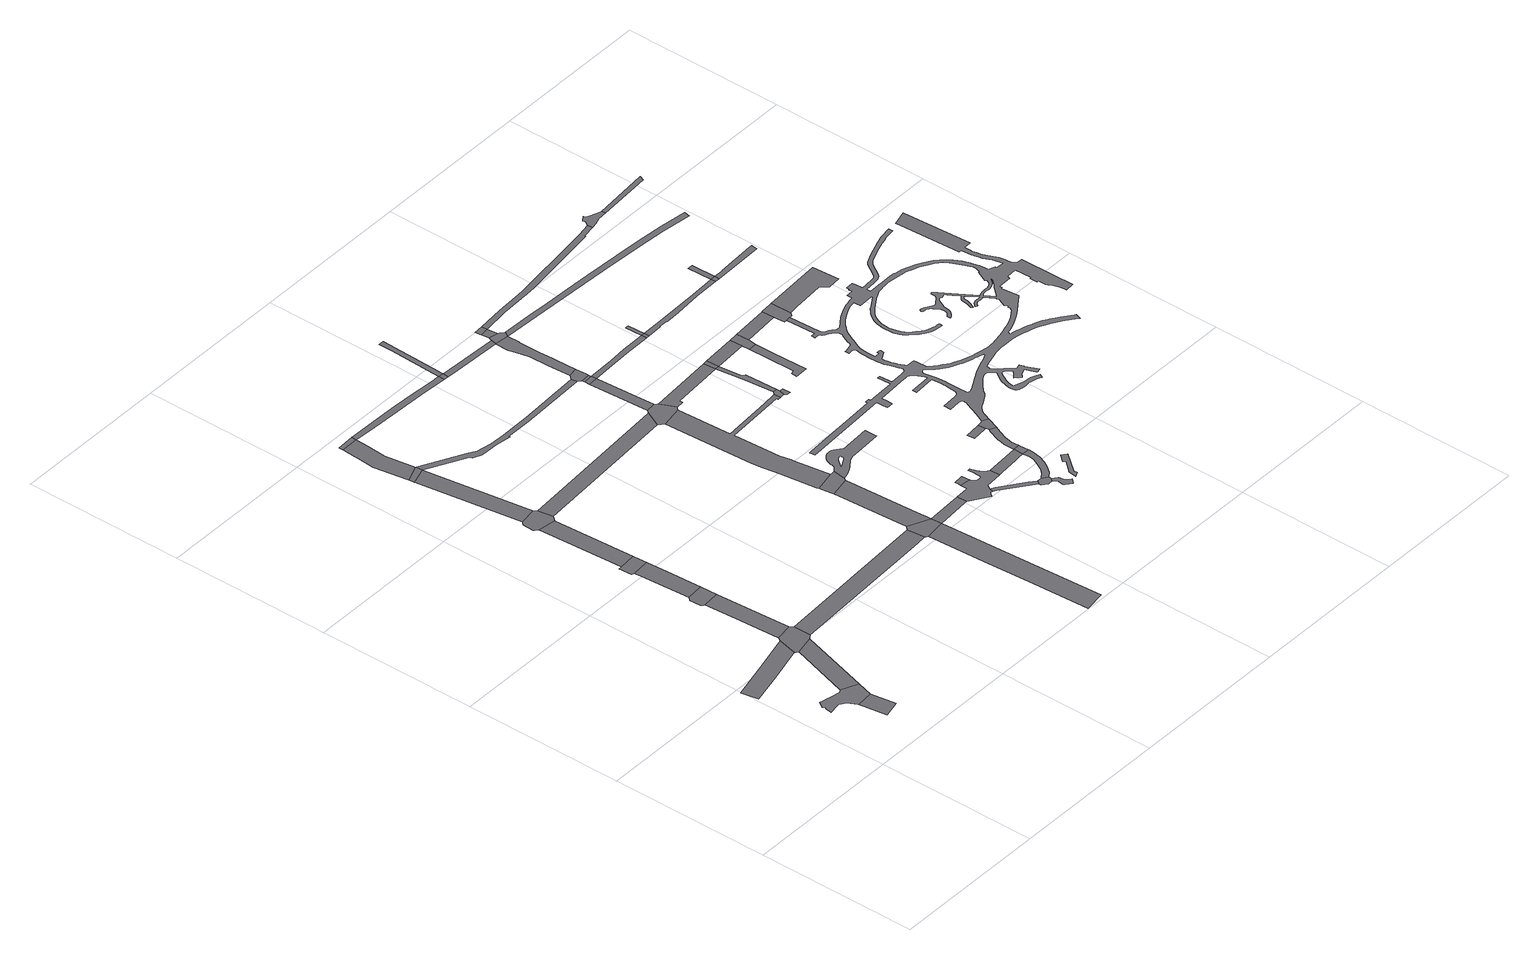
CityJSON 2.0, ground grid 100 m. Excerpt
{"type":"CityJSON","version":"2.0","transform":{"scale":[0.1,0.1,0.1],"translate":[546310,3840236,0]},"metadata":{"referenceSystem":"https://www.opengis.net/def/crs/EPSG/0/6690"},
"CityObjects":{
"road1":{"type":"Road","geometry":[{"type":"MultiSurface","lod":"1","boundaries":[[[0,1,2,3,4,5,6,7,8,9,10,11,12,13,14,15,16,17,18,19,20]]]}]},
"road2":{"type":"Road","attributes":{"RoadStructureAttribute.sectionType":"1"},"geometry":[{"type":"MultiSurface","lod":"1","boundaries":[[[18,17,21,22]]]}]},
"road3":{"type":"Road","attributes":{"RoadStructureAttribute.sectionType":"1"},"geometry":[{"type":"MultiSurface","lod":"1","boundaries":[[[23,24,25,26,27,28,29]]]}]},
"road4":{"type":"Road","attributes":{"RoadStructureAttribute.sectionType":"1"},"geometry":[{"type":"MultiSurface","lod":"1","boundaries":[[[30,31,20,19]]]}]},
"road5":{"type":"Road","geometry":[{"type":"MultiSurface","lod":"1","boundaries":[[[32,33,34,35,36,23,29,37,38,31,30,39,40,41,42]]]}]},
"road6":{"type":"Road","attributes":{"RoadStructureAttribute.sectionType":"1"},"geometry":[{"type":"MultiSurface","lod":"1","boundaries":[[[43,44,45,46,35,34]]]}]},
"road7":{"type":"Road","geometry":[{"type":"MultiSurface","lod":"1","boundaries":[[[47,48,49,50,51,52,53,44,43]]]}]},
"road8":{"type":"Road","attributes":{"RoadStructureAttribute.sectionType":"1"},"geometry":[{"type":"MultiSurface","lod":"1","boundaries":[[[54,55,56,57,58,59,48,47]]]}]},
"road9":{"type":"Road","geometry":[{"type":"MultiSurface","lod":"1","boundaries":[[[60,61,62,63,64,56,55]]]}]},
"road10":{"type":"Road","attributes":{"RoadStructureAttribute.sectionType":"1"},"geometry":[{"type":"MultiSurface","lod":"1","boundaries":[[[65,66,62,61,67]]]}]},
"road11":{"type":"Road","geometry":[{"type":"MultiSurface","lod":"1","boundaries":[[[68,69,70,71,72,73,74,75,65,67,76,77]]]}]},
"road12":{"type":"Road","attributes":{"RoadStructureAttribute.sectionType":"1"},"geometry":[{"type":"MultiSurface","lod":"1","boundaries":[[[78,79,80,81,69,68]]]}]},
"road13":{"type":"Road","geometry":[{"type":"MultiSurface","lod":"1","boundaries":[[[82,83,80,79]]]}]},
"road14":{"type":"Road","attributes":{"RoadStructureAttribute.sectionType":"1"},"geometry":[{"type":"MultiSurface","lod":"1","boundaries":[[[84,85,86,87,88,89,90,91,92,83,82]]]}]},
"road15":{"type":"Road","attributes":{"RoadStructureAttribute.sectionType":"1"},"geometry":[{"type":"MultiSurface","lod":"1","boundaries":[[[93,94,42,41,95,96,97]]]}]},
"road16":{"type":"Road","geometry":[{"type":"MultiSurface","lod":"1","boundaries":[[[98,99,87,86]]]}]},
"road17":{"type":"Road","attributes":{"RoadStructureAttribute.sectionType":"1"},"geometry":[{"type":"MultiSurface","lod":"1","boundaries":[[[100,101,77,76,102]]]}]},
"road18":{"type":"Road","attributes":{"RoadStructureAttribute.sectionType":"1"},"geometry":[{"type":"MultiSurface","lod":"1","boundaries":[[[103,104,105,106,107,108,109,98,86,110,111,112,113,114]]]}]},
"road19":{"type":"Road","geometry":[{"type":"MultiSurface","lod":"1","boundaries":[[[115,116,117,118,119,120]]]}]},
"road20":{"type":"Road","attributes":{"RoadStructureAttribute.sectionType":"1"},"geometry":[{"type":"MultiSurface","lod":"1","boundaries":[[[121,122,123,124,125,126,127,128,82,79,129,130,131,132,133,134,135,136,137,138,139]]]}]},
"road21":{"type":"Road","geometry":[{"type":"MultiSurface","lod":"1","boundaries":[[[140,93,97,141,142,116,115,143]]]}]},
"road22":{"type":"Road","attributes":{"RoadStructureAttribute.sectionType":"1"},"geometry":[{"type":"MultiSurface","lod":"1","boundaries":[[[144,145,146,147,140,143]]]}]},
"road23":{"type":"Road","geometry":[{"type":"MultiSurface","lod":"1","boundaries":[[[148,149,150,151,152,147,146,153]]]}]},
"road24":{"type":"Road","attributes":{"RoadStructureAttribute.sectionType":"1"},"geometry":[{"type":"MultiSurface","lod":"1","boundaries":[[[154,155,143,115,156,157]]]}]},
"road25":{"type":"Road","geometry":[{"type":"MultiSurface","lod":"1","boundaries":[[[114,113,158,159]]]}]},
"road26":{"type":"Road","attributes":{"RoadStructureAttribute.sectionType":"1"},"geometry":[{"type":"MultiSurface","lod":"1","boundaries":[[[160,161,114,159,162,163,164,165,166]]]}]},
"road27":{"type":"Road","geometry":[{"type":"MultiSurface","lod":"1","boundaries":[[[167,168,100,102,169,170,171,172,173]]]}]},
"road28":{"type":"Road","attributes":{"RoadStructureAttribute.sectionType":"1"},"geometry":[{"type":"MultiSurface","lod":"1","boundaries":[[[159,158,174,175,176]]]}]},
"road29":{"type":"Road","attributes":{"RoadStructureAttribute.sectionType":"1"},"geometry":[{"type":"MultiSurface","lod":"1","boundaries":[[[177,178,170,169,179,180,181,182,151,150,183,184,185,186,187,188,189,190,191]]]}]},
"road30":{"type":"Road","attributes":{"RoadStructureAttribute.sectionType":"1"},"geometry":[{"type":"MultiSurface","lod":"1","boundaries":[[[192,193,194,195,196,168,167]]]}]},
"road31":{"type":"Road","geometry":[{"type":"MultiSurface","lod":"1","boundaries":[[[197,198,199,200,201,202,203,204,205,206,207,208,209,210,211,212,213,214,215,154,157,216,217,218,219,220,221,222,223]]]}]},
"road32":{"type":"Road","geometry":[{"type":"MultiSurface","lod":"1","boundaries":[[[148,153,224,225,226,227,228,229,230,231,232,233,234,235,236,237,238,239,240,241,242,243,244,245,246,247,248,249,250,251,252,253,254,255,256,257,258,259,260,261,262,263,264,265,266,267],[268,269,270,271,272,273,274,275,276,277,278,279,280,281,282,283,284]]]}]},
"road33":{"type":"Road","geometry":[{"type":"MultiSurface","lod":"1","boundaries":[[[285,286,287,288,213,212]]]}]},
"road34":{"type":"Road","geometry":[{"type":"MultiSurface","lod":"1","boundaries":[[[289,290,196,195]]]}]},
"road35":{"type":"Road","attributes":{"RoadStructureAttribute.sectionType":"1"},"geometry":[{"type":"MultiSurface","lod":"1","boundaries":[[[291,292,290,289]]]}]},
"road36":{"type":"Road","geometry":[{"type":"MultiSurface","lod":"1","boundaries":[[[293,294,295,296,297,139,138,298,292,291]]]}]},
"road37":{"type":"Road","attributes":{"RoadStructureAttribute.sectionType":"1"},"geometry":[{"type":"MultiSurface","lod":"1","boundaries":[[[299,300,220,219,301,302,303,304]]]}]},
"road38":{"type":"Road","attributes":{"RoadStructureAttribute.sectionType":"1"},"geometry":[{"type":"MultiSurface","lod":"1","boundaries":[[[175,305,306,307,308,309,310,295,294,311,312,313,314,315,316,317]]]}]},
"road39":{"type":"Road","geometry":[{"type":"MultiSurface","lod":"1","boundaries":[[[304,303,318,319,320,321,322,323,324]]]}]},
"road40":{"type":"Road","attributes":{"RoadStructureAttribute.sectionType":"1"},"geometry":[{"type":"MultiSurface","lod":"1","boundaries":[[[325,326,327,173,172,328,329,330,331,332]]]}]},
"road41":{"type":"Road","geometry":[{"type":"MultiSurface","lod":"1","boundaries":[[[333,176,175,317,334,335,336,337]]]}]},
"road42":{"type":"Road","attributes":{"RoadStructureAttribute.sectionType":"1"},"geometry":[{"type":"MultiSurface","lod":"1","boundaries":[[[338,339,340,333,337]]]}]},
"road43":{"type":"Road","geometry":[{"type":"MultiSurface","lod":"1","boundaries":[[[341,342,340,339]]]}]},
"road44":{"type":"Road","geometry":[{"type":"MultiSurface","lod":"1","boundaries":[[[343,344,345,346,347,348,349,322,321]]]}]},
"road45":{"type":"Road","attributes":{"RoadStructureAttribute.sectionType":"1"},"geometry":[{"type":"MultiSurface","lod":"1","boundaries":[[[350,223,222,351,352,353,354]]]}]},
"road46":{"type":"Road","attributes":{"RoadStructureAttribute.sectionType":"1"},"geometry":[{"type":"MultiSurface","lod":"1","boundaries":[[[354,355,356,357,358,359,360,361,324,323,362,363,364,365,366,367,368,369]]]}]},
"road47":{"type":"Road","attributes":{"RoadStructureAttribute.sectionType":"1"},"geometry":[{"type":"MultiSurface","lod":"1","boundaries":[[[370,371,372,289,195,373,374,375]]]}]},
"road48":{"type":"Road","geometry":[{"type":"MultiSurface","lod":"1","boundaries":[[[376,377,191,190,378,379]]]}]},
"road49":{"type":"Road","geometry":[{"type":"MultiSurface","lod":"1","boundaries":[[[380,381,382,379,378]]]}]},
"road50":{"type":"Road","geometry":[{"type":"MultiSurface","lod":"1","boundaries":[[[383,384,385,386,387,388,389,390]]]}]},
"road51":{"type":"Road","attributes":{"RoadStructureAttribute.sectionType":"1"},"geometry":[{"type":"MultiSurface","lod":"1","boundaries":[[[391,392,393,332,394,377,376]]]}]},
"road52":{"type":"Road","geometry":[{"type":"MultiSurface","lod":"1","boundaries":[[[395,350,354,369]]]}]},
"road53":{"type":"Road","geometry":[{"type":"MultiSurface","lod":"1","boundaries":[[[396,325,332,393]]]}]},
"road54":{"type":"Road","geometry":[{"type":"MultiSurface","lod":"1","boundaries":[[[397,398,399,400,401]]]}]},
"road55":{"type":"Road","attributes":{"RoadStructureAttribute.sectionType":"1"},"geometry":[{"type":"MultiSurface","lod":"1","boundaries":[[[402,403,404,405,406,407,350,395,408,409,410,411,412,413,414,415,416]]]}]},
"road56":{"type":"Road","geometry":[{"type":"MultiSurface","lod":"1","boundaries":[[[417,418,397,401,419,402,416,420]]]}]},
"road57":{"type":"Road","geometry":[{"type":"MultiSurface","lod":"1","boundaries":[[[421,370,375,422]]]}]},
"road58":{"type":"Road","geometry":[{"type":"MultiSurface","lod":"1","boundaries":[[[423,424,425,370,421]]]}]},
"road59":{"type":"Road","attributes":{"RoadStructureAttribute.sectionType":"1"},"geometry":[{"type":"MultiSurface","lod":"1","boundaries":[[[426,396,393,427]]]}]},
"road60":{"type":"Road","attributes":{"RoadStructureAttribute.sectionType":"1"},"geometry":[{"type":"MultiSurface","lod":"1","boundaries":[[[428,429,430,431,432,433,434,435]]]}]},
"road61":{"type":"Road","geometry":[{"type":"MultiSurface","lod":"1","boundaries":[[[436,426,427,435,434,437]]]}]},
"road62":{"type":"Road","attributes":{"RoadStructureAttribute.sectionType":"1"},"geometry":[{"type":"MultiSurface","lod":"1","boundaries":[[[438,439,440,441,442,341,339,443,444,445,446,447,448]]]}]},
"road63":{"type":"Road","attributes":{"RoadStructureAttribute.sectionType":"1"},"geometry":[{"type":"MultiSurface","lod":"1","boundaries":[[[449,450,451,421,422,452,453,454,455,456,457,458]]]}]},
"road64":{"type":"Road","attributes":{"RoadStructureAttribute.sectionType":"1"},"geometry":[{"type":"MultiSurface","lod":"1","boundaries":[[[459,436,437,460,461]]]}]},
"road65":{"type":"Road","attributes":{"RoadStructureAttribute.sectionType":"1"},"geometry":[{"type":"MultiSurface","lod":"1","boundaries":[[[462,463,464,465,466,467,468,469,334,317,470,471,472,473,474,475,476]]]}]},
"road66":{"type":"Road","attributes":{"RoadStructureAttribute.sectionType":"1"},"geometry":[{"type":"MultiSurface","lod":"1","boundaries":[[[477,478,479,480,481,482,483,484,485,486,487,488,489,490,491,492,493,494,495,496,497,498,499,500,501,502,503,504,505,506,507,508,509,510,511,512,513,514,515,516,517,518,519,520,521,522,523,524,525,526,527,528,529,530,531,532,533,534,535,536,537,538,539,540,541,542,543,544,545,546,547,548,549,550,551,552,553,554,555,556,557,558,559,560,561,562,563,564,565,566,567,568,569,570,571,572,573,574,575,576,577,578,579,580,581,582,583,584,585,586,587,588,589,590,591,592,593,594,595,596,597,598,599,600,601,602,603,604,605,606,607,608,609,610,611,612,613,614,615,616,617,618,619,620,621,622,623,624,625,626,627,628,629,630,631,632,633,634,635,636,637,638,639,640,641,642,643,644,645,646,647,648,649,650,651,652,653,654,655,656,657,658,659,660,661,662,663,664,665,666,667,668,669,670,671,672,673,674,417,420,675,676,677,678,679,680,681,682,683,684,685,686,687,688,689,690,691,692,693,694,695,696,697,698,699,700,701,702,703,704,705,706,707,708,709,710,711,712,713,714,715,716,717,718,719,720,721,722,723,724,725,726,727,728,729,730,731,732,733,734,735,736,737,738,739,740,741,742,743,744,745,746,747,748,749,750,751,752,753,754,755,756,757,758,759,760,761,762,763,764,765,766,767,768,769,770,771,772,773,774,775,776,777,778,779,780,781,782,783,784,785,786,787,788,789,790,791,792,793,794,795,796,797,798,799,800,801,802,803,804,805,806,807,808,809,810,811,812,813,814,815,816,817,818,819,820,821,822,823,824,825,826,827,828,829,830,831,832,833,834,835,836,837,838,839,840,841,842,843,844,845],[846,847,848,849,850,851,852,853,854,855,856,857,858,859,860,861,862,863,864,865,866,867],[868,869,870,871,872,873,874,875,876,877,878,879,880,881,882,883,884,885,886,887,888,889,890,891,892,893,894,895,896,897,898,899,900,901,902,903,904,905,906,907,908,909],[910,911,912,913,914,915,916,917,918,919,920,921,922,923,924,925,926,927,928,929,930,931,932,933,934,935,936,937,938,939,940,941,942,943,944,945,946,947,948,949,950,951,952,953,954,955,956,957,958,959,960,961,962,963,964,965,966,967,968,969,970,971,972,973,974,975,976,977,978,979,980,981,982,983,984,985,986,987,988,989,990,991,992,993,994,995,996,997,998,999,1000,1001,1002,1003,1004,1005,1006,1007,1008,1009,1010,1011,1012,1013,1014,1015,1016,1017,1018,1019,1020,1021,1022,1023,1024,1025,1026,1027,1028,1029,1030,1031,1032,1033,1034,1035,1036,1037,1038,1039,1040,1041,1042,1043,1044,1045,1046,1047,1048,1049,1050,1051,1052,1053,1054,1055,1056,1057,1058,1059,1060,1061,1062,1063,1064,1065,1066,1067,1068,1069,1070,1071,1072,1073,1074,1075,1076,1077,1078,1079,1080,1081,1082,1083,1084,1085,1086,1087,1088,1089,1090,1091,1092,1093,1094,1095,1096,1097,1098,1099,1100,1101,1102,1103,1104,1105,1106,1107,1108,1109,1110,1111,1112,1113,1114,1115,1116,1117,1118,1119,1120,1121,1122,1123,1124,1125,1126,1127,1128,1129,1130,1131,1132,1133,1134,1135,1136,1137,1138,1139,1140,1141,1142,1143,1144,1145,1146,1147,1148,1149,1150,1151,1152,1153,1154,1155,1156,1157,1158,1159,1160,1161,1162,1163,1164,1165,1166,1167,1168,1169,1170,1171,1172,1173,1174]]]}]},
"road67":{"type":"Road","geometry":[{"type":"MultiSurface","lod":"1","boundaries":[[[1175,1176,1177,459,461,1178,1179,578,577,1180,1181]]]}]},
"road68":{"type":"Road","geometry":[{"type":"MultiSurface","lod":"1","boundaries":[[[1182,449,458,1183]]]}]},
"road69":{"type":"Road","geometry":[{"type":"MultiSurface","lod":"1","boundaries":[[[1184,1185,1186,449,1182]]]}]},
"road70":{"type":"Road","attributes":{"RoadStructureAttribute.sectionType":"1"},"geometry":[{"type":"MultiSurface","lod":"1","boundaries":[[[1187,1188,1175,1181,1189,1190,1191,1192,1193]]]}]},
"road71":{"type":"Road","attributes":{"RoadStructureAttribute.sectionType":"1"},"geometry":[{"type":"MultiSurface","lod":"1","boundaries":[[[1194,1195,1196,1197,1198,1182,1183,1199]]]}]},
"road72":{"type":"Road","geometry":[{"type":"MultiSurface","lod":"1","boundaries":[[[1200,1201,1202,1203,1204,1205,1206,1207,438,448,1208,1209,1210,1211]]]}]},
"road73":{"type":"Road","attributes":{"RoadStructureAttribute.sectionType":"1"},"geometry":[{"type":"MultiSurface","lod":"1","boundaries":[[[1212,1211,1210,1213]]]}]}
},
"vertices":[
[346,573,0],[333,565,0],[275,578,0],[240,585,0],[230,587,0],[224,589,0],[202,594,0],[177,557,0],[188,546,0],[179,533,0],[174,493,0],[225,502,0],[241,505,0],[251,507,0],[265,497,0],[286,481,0],[308,443,0],[318,425,0],[425,434,0],[454,532,0],[352,577,0],
[344,252,0],[449,275,0],
[473,1088,0],[462,1085,0],[219,1022,0],[1,969,0],[19,862,0],[221,910,0],[446,969,0],
[586,977,0],[465,950,0],
[611,1110,0],[603,1118,0],[596,1126,0],[490,1112,0],[484,1104,0],[453,962,0],[460,955,0],[594,983,0],[598,986,0],[613,998,0],[614,1108,0],
[569,1597,0],[462,1588,0],[476,1357,0],[478,1321,0],
[566,1707,0],[457,1693,0],[443,1679,0],[439,1675,0],[444,1604,0],[448,1600,0],[454,1595,0],
[553,1928,0],[546,2057,0],[434,2048,0],[435,2042,0],[439,1980,0],[441,1945,0],
[544,2081,0],[541,2146,0],[433,2137,0],[412,2136,0],[416,2055,0],
[401,2673,0],[429,2209,0],[512,2657,0],
[506,2798,0],[397,2783,0],[393,2779,0],[384,2769,0],[381,2765,0],[378,2693,0],[384,2688,0],[399,2675,0],[538,2689,0],[523,2781,0],
[408,3470,0],[408,3472,0],[300,3440,0],[301,3438,0],
[401,3516,0],[297,3475,0],
[373,3706,0],[380,3823,0],[385,3908,0],[274,3906,0],[274,3900,0],[269,3820,0],[269,3818,0],[260,3690,0],[297,3477,0],
[1634,1168,0],[1632,1168,0],[1452,1046,0],[1578,1053,0],[1644,1057,0],
[386,3941,0],[275,3934,0],
[1538,2856,0],[1535,2856,0],[1491,2758,0],
[1075,3913,0],[1068,3913,0],[1030,3912,0],[830,3927,0],[815,3928,0],[766,3930,0],[655,3934,0],[488,3900,0],[671,3894,0],[898,3884,0],[1078,3873,0],[1080,3913,0],
[1790,1060,0],[1661,1044,0],[1684,650,0],[1699,395,0],[1721,5,0],[1852,23,0],
[1100,3334,0],[911,3332,0],[815,3334,0],[750,3347,0],[718,3353,0],[663,3382,0],[416,3508,0],[407,3513,0],[646,3349,0],[654,3344,0],[655,3333,0],[708,3311,0],[745,3309,0],[818,3306,0],[918,3294,0],[918,3303,0],[1082,3302,0],[1509,3318,0],[1503,3355,0],
[1653,1188,0],[1648,1054,0],[1649,1053,0],[1786,1130,0],
[1784,1169,0],[1782,1195,0],[1754,1686,0],[1625,1662,0],
[1772,1782,0],[1758,1779,0],[1741,1780,0],[1611,1752,0],[1622,1679,0],[1763,1705,0],
[2017,1140,0],[1985,1139,0],[1996,1077,0],[2019,1079,0],
[1108,3871,0],[1111,3908,0],
[1091,4328,0],[1090,4240,0],[1110,3928,0],[1111,3938,0],[1111,3939,0],[1120,4204,0],[1124,4328,0],
[1615,2880,0],[1555,2875,0],[1522,2731,0],[1656,2753,0],[1665,2763,0],[1673,2772,0],[1631,2865,0],
[1141,3869,0],[1484,3854,0],[1494,3892,0],
[1992,2435,0],[1675,2412,0],[1553,2163,0],[1561,2091,0],[1576,1988,0],[1609,1765,0],[1710,1996,0],[1706,2025,0],[1694,2092,0],[1689,2169,0],[1677,2387,0],[2063,2411,0],[2063,2401,0],[2084,2402,0],[2082,2443,0],
[1604,3061,0],[1604,3062,0],[1592,3252,0],[1592,3255,0],[1532,3252,0],
[2291,1159,0],[2276,1170,0],[2262,1192,0],[2254,1209,0],[2250,1219,0],[2249,1224,0],[2243,1241,0],[2238,1241,0],[2230,1240,0],[2231,1214,0],[2232,1170,0],[2230,1159,0],[2223,1150,0],[2195,1150,0],[2177,1167,0],[2171,1183,0],[2107,1190,0],[2105,1150,0],[2097,1144,0],[2135,1003,0],[2148,1020,0],[2161,1031,0],[2171,1026,0],[2180,1053,0],[2196,1080,0],[2305,1088,0],[2302,1150,0],
[1780,1708,0],[1798,1714,0],[1818,1723,0],[1839,1732,0],[1856,1745,0],[1877,1759,0],[1879,1760,0],[1896,1773,0],[1907,1780,0],[1922,1784,0],[1936,1787,0],[1939,1788,0],[1958,1789,0],[1993,1791,0],[2116,1798,0],[2151,1800,0],[2151,1810,0],[2148,1876,0],[2121,1875,0],[2112,1874,0],[1989,1867,0],[1973,1866,0],[1965,1866,0],[1958,1869,0],[1949,1875,0],[1941,1879,0],[1928,1891,0],[1914,1899,0],[1903,1906,0],[1891,1907,0],[1881,1907,0],[1870,1907,0],[1854,1902,0],[1844,1894,0],[1834,1887,0],[1826,1877,0],[1819,1866,0],[1812,1849,0],[1810,1834,0],[1811,1826,0],[1809,1820,0],[1806,1813,0],[1799,1803,0],[1786,1792,0],[1857,1815,0],[1867,1827,0],[1868,1829,0],[1875,1835,0],[1883,1838,0],[1888,1839,0],[1892,1838,0],[1896,1833,0],[1896,1825,0],[1896,1820,0],[1889,1814,0],[1888,1812,0],[1882,1809,0],[1875,1805,0],[1872,1803,0],[1837,1784,0],[1829,1780,0],
[2170,1211,0],[2168,1236,0],[2107,1230,0],[2107,1204,0],
[1589,3288,0],[1531,3283,0],
[1588,3306,0],[1529,3302,0],
[1587,3323,0],[1584,3391,0],[1524,3381,0],[1505,3357,0],[1504,3356,0],[1513,3318,0],
[2354,929,0],[2211,1036,0],[2193,1015,0],[2346,900,0],[2374,879,0],[2394,899,0],
[1484,3775,0],[1484,3772,0],[1484,3769,0],[1494,3727,0],[1513,3642,0],[1518,3520,0],[1578,3522,0],[1577,3550,0],[1574,3640,0],[1574,3728,0],[1574,3767,0],[1574,3769,0],[1574,3848,0],
[2376,863,0],[2408,838,0],[2421,840,0],[2434,838,0],[2455,858,0],[2455,874,0],[2422,899,0],
[2049,2897,0],[1720,2871,0],[1632,2864,0],[1677,2772,0],[1723,2775,0],[1723,2794,0],[1726,2795,0],[2054,2820,0],
[1501,3915,0],[1593,3878,0],[1581,3887,0],[1569,3896,0],[1562,3901,0],
[1559,3912,0],[1552,3969,0],[1496,3960,0],
[1549,4003,0],[1492,4000,0],
[2458,816,0],[2455,775,0],[2463,768,0],[2496,740,0],[2522,769,0],[2489,798,0],[2487,833,0],
[2521,1164,0],[2334,1091,0],[2454,1100,0],[2478,1102,0],[2520,1105,0],
[2522,1100,0],[2526,1066,0],[2520,1030,0],[2505,993,0],[2484,958,0],[2476,948,0],[2458,926,0],[2486,897,0],[2508,924,0],[2517,935,0],[2541,975,0],[2558,1020,0],[2566,1064,0],[2567,1101,0],[2567,1105,0],
[2029,3303,0],[1875,3300,0],[1762,3295,0],[1704,3260,0],[1858,3267,0],[2030,3270,0],
[2122,2460,0],[2095,2458,0],[2115,2404,0],[2122,2439,0],
[2125,2389,0],[2148,2389,0],[2147,2439,0],
[2555,818,0],[2550,769,0],[2578,783,0],[2579,805,0],[2670,921,0],[2641,946,0],[2604,903,0],[2617,889,0],
[2115,2664,0],[2095,2681,0],[2082,2822,0],[2078,2641,0],
[2564,1169,0],
[2077,2899,0],
[2561,1443,0],[2457,1432,0],[2461,1385,0],[2556,1395,0],[2564,1394,0],
[2570,1375,0],[2560,1356,0],[2532,1288,0],[2526,1258,0],[2522,1233,0],[2521,1199,0],[2564,1173,0],[2561,1190,0],[2561,1203,0],[2561,1214,0],[2563,1233,0],[2566,1249,0],[2574,1272,0],[2603,1344,0],[2607,1354,0],
[2602,1452,0],[2591,1446,0],[2570,1388,0],[2637,1432,0],
[2049,3304,0],[2050,3271,0],
[2045,3410,0],[2035,3410,0],[2025,3410,0],
[2291,2916,0],[2296,2838,0],
[2300,2668,0],[2303,2491,0],[2278,2486,0],[2278,2449,0],[2359,2450,0],[2350,2672,0],[2349,2788,0],[2297,2786,0],
[2352,2921,0],[2357,2843,0],
[2574,4118,0],[2489,4103,0],[2412,4091,0],[1917,4030,0],[1720,4020,0],[1722,3989,0],[1919,3997,0],[1988,4002,0],[2494,4067,0],[2494,4072,0],[2579,4088,0],
[2631,3321,0],[2472,3315,0],[2208,3308,0],[2147,3273,0],[2147,3278,0],[2205,3278,0],[2206,3273,0],[2302,3276,0],[2473,3289,0],[2632,3293,0],
[2587,2940,0],[2589,2860,0],[2590,2860,0],
[2816,3813,0],[2641,3829,0],[2473,3837,0],[2241,3850,0],[2088,3858,0],[1928,3864,0],[1893,3866,0],[1813,3870,0],[1864,3833,0],[2324,3810,0],[2596,3793,0],[2791,3778,0],[2932,3761,0],[2978,3755,0],[2984,3792,0],
[3739,2460,0],[3713,2896,0],[3617,2871,0],[3619,2838,0],[3640,2455,0],[3657,2456,0],[3663,2389,0],[3664,2387,0],[3667,2372,0],[3673,2348,0],[3679,2325,0],[3690,2293,0],[3700,2275,0],[3705,2258,0],[3712,2231,0],[3713,2225,0],[3714,2214,0],[3693,2215,0],[3666,2217,0],[3664,2228,0],[3624,2243,0],[3624,2265,0],[3619,2303,0],[3616,2315,0],[3606,2351,0],[3589,2397,0],[3568,2439,0],[3543,2471,0],[3526,2491,0],[3501,2514,0],[3477,2530,0],[3446,2549,0],[3417,2565,0],[3368,2584,0],[3337,2595,0],[3293,2602,0],[3281,2604,0],[3253,2608,0],[3210,2608,0],[3184,2607,0],[3153,2606,0],[3084,2603,0],[3084,2633,0],[3152,2636,0],[3171,2639,0],[3180,2640,0],[3189,2642,0],[3199,2647,0],[3210,2652,0],[3223,2668,0],[3242,2699,0],[3264,2735,0],[3273,2747,0],[3282,2753,0],[3294,2761,0],[3316,2770,0],[3394,2802,0],[3435,2815,0],[3469,2823,0],[3492,2831,0],[3519,2837,0],[3559,2842,0],[3557,2868,0],[3479,2857,0],[3432,2841,0],[3325,2802,0],[3266,2774,0],[3255,2764,0],[3239,2741,0],[3230,2728,0],[3195,2676,0],[3182,2665,0],[3164,2662,0],[3162,2662,0],[3081,2657,0],[3078,2706,0],[3077,2725,0],[3027,2723,0],[3029,2703,0],[3021,2703,0],[3022,2681,0],[2979,2679,0],[2979,2646,0],[2957,2643,0],[2929,2636,0],[2907,2631,0],[2876,2619,0],[2836,2601,0],[2811,2587,0],[2775,2560,0],[2745,2538,0],[2742,2536,0],[2727,2537,0],[2713,2543,0],[2702,2554,0],[2688,2565,0],[2672,2570,0],[2657,2583,0],[2652,2595,0],[2651,2606,0],[2641,2794,0],[2613,2794,0],[2622,2608,0],[2593,2607,0],[2592,2581,0],[2623,2582,0],[2633,2566,0],[2646,2556,0],[2664,2546,0],[2677,2537,0],[2690,2527,0],[2697,2520,0],[2703,2511,0],[2705,2498,0],[2704,2488,0],[2693,2468,0],[2685,2449,0],[2675,2427,0],[2670,2410,0],[2664,2396,0],[2616,2386,0],[2603,2385,0],[2604,2360,0],[2624,2361,0],[2639,2360,0],[2646,2356,0],[2649,2348,0],[2646,2332,0],[2642,2304,0],[2641,2282,0],[2641,2258,0],[2642,2239,0],[2642,2217,0],[2643,2197,0],[2646,2179,0],[2649,2155,0],[2658,2128,0],[2666,2104,0],[2674,2075,0],[2680,2062,0],[2680,2053,0],[2676,2042,0],[2667,2035,0],[2654,2033,0],[2639,2032,0],[2558,2027,0],[2554,2110,0],[2536,2108,0],[2542,2025,0],[2366,2016,0],[2365,2030,0],[2340,2029,0],[2340,2015,0],[2087,2000,0],[1839,1984,0],[1815,1983,0],[1819,1949,0],[1845,1950,0],[2370,1981,0],[2372,1935,0],[2374,1908,0],[2415,1910,0],[2415,1946,0],[2414,1983,0],[2618,1995,0],[2627,1995,0],[2646,1996,0],[2656,1991,0],[2667,1984,0],[2676,1973,0],[2686,1956,0],[2694,1938,0],[2701,1919,0],[2704,1904,0],[2572,1898,0],[2572,1873,0],[2708,1880,0],[2711,1852,0],[2712,1826,0],[2712,1807,0],[2712,1801,0],[2712,1786,0],[2711,1769,0],[2709,1739,0],[2707,1721,0],[2704,1709,0],[2695,1699,0],[2686,1694,0],[2673,1691,0],[2575,1686,0],[2575,1641,0],[2647,1646,0],[2659,1642,0],[2669,1635,0],[2671,1624,0],[2670,1610,0],[2663,1597,0],[2627,1512,0],[2648,1460,0],[2657,1480,0],[2665,1496,0],[2677,1509,0],[2687,1523,0],[2697,1529,0],[2715,1540,0],[2758,1563,0],[2772,1572,0],[2788,1586,0],[2807,1609,0],[2837,1637,0],[2844,1644,0],[2861,1659,0],[2884,1677,0],[2916,1693,0],[2941,1690,0],[2970,1652,0],[2965,1642,0],[2956,1631,0],[2946,1615,0],[2936,1598,0],[2926,1577,0],[2918,1547,0],[2913,1523,0],[2912,1507,0],[2918,1484,0],[2926,1475,0],[2936,1468,0],[2940,1466,0],[2954,1462,0],[2969,1462,0],[2984,1463,0],[3013,1464,0],[3024,1462,0],[3042,1458,0],[3063,1454,0],[3079,1447,0],[3090,1439,0],[3104,1463,0],[3076,1476,0],[3051,1485,0],[3039,1487,0],[2998,1491,0],[2981,1496,0],[2938,1511,0],[2943,1547,0],[2950,1569,0],[2960,1590,0],[2971,1607,0],[2984,1628,0],[2995,1632,0],[3000,1629,0],[3025,1608,0],[3030,1600,0],[3032,1590,0],[3026,1582,0],[2997,1558,0],[2993,1554,0],[3023,1522,0],[3029,1526,0],[3046,1544,0],[3068,1550,0],[3083,1555,0],[3108,1493,0],[3112,1486,0],[3137,1496,0],[3105,1573,0],[3104,1576,0],[3097,1601,0],[3069,1593,0],[2976,1696,0],[2978,1727,0],[3007,1736,0],[3039,1746,0],[3070,1753,0],[3096,1761,0],[3126,1766,0],[3150,1768,0],[3179,1769,0],[3214,1769,0],[3237,1769,0],[3259,1767,0],[3277,1765,0],[3304,1760,0],[3322,1756,0],[3345,1748,0],[3372,1740,0],[3393,1733,0],[3418,1723,0],[3448,1709,0],[3468,1700,0],[3474,1696,0],[3488,1688,0],[3519,1668,0],[3530,1661,0],[3558,1641,0],[3586,1619,0],[3606,1603,0],[3619,1640,0],[3610,1644,0],[3551,1689,0],[3539,1698,0],[3516,1714,0],[3501,1724,0],[3494,1728,0],[3467,1744,0],[3435,1758,0],[3412,1766,0],[3407,1767,0],[3386,1776,0],[3359,1785,0],[3333,1792,0],[3315,1796,0],[3288,1801,0],[3275,1803,0],[3272,1806,0],[3271,1811,0],[3273,1814,0],[3275,1821,0],[3282,1824,0],[3292,1826,0],[3306,1831,0],[3325,1837,0],[3351,1847,0],[3356,1850,0],[3376,1859,0],[3410,1879,0],[3447,1903,0],[3518,1952,0],[3541,1969,0],[3552,1977,0],[3541,2088,0],[3550,2089,0],[3549,2103,0],[3635,2106,0],[3643,2126,0],[3710,2130,0],[3713,2023,0],[3703,2022,0],[3704,1974,0],[3715,1974,0],[3717,1929,0],[3721,1918,0],[3723,1914,0],[3728,1904,0],[3736,1892,0],[3743,1869,0],[3748,1851,0],[3750,1835,0],[3750,1830,0],[3750,1825,0],[3751,1811,0],[3806,1817,0],[3803,1946,0],[3799,2160,0],[3772,2160,0],[3747,2186,0],[3747,2190,0],[3744,2210,0],[3743,2229,0],[3742,2240,0],[3741,2249,0],[3735,2265,0],[3724,2295,0],[3706,2336,0],[3698,2358,0],[3694,2383,0],[3689,2406,0],[3689,2425,0],[3688,2457,0],[3557,2162,0],[3568,2179,0],[3566,2167,0],[3558,2158,0],[3543,2142,0],[3528,2129,0],[3524,2124,0],[3518,2117,0],[3504,2102,0],[3493,2089,0],[3489,2084,0],[3472,2065,0],[3435,2122,0],[3440,2125,0],[3446,2130,0],[3460,2132,0],[3475,2132,0],[3476,2132,0],[3495,2130,0],[3512,2133,0],[3530,2139,0],[3544,2148,0],[2788,1918,0],[2807,1902,0],[2832,1884,0],[2847,1874,0],[2853,1871,0],[2871,1862,0],[2904,1847,0],[2906,1846,0],[2926,1838,0],[2947,1829,0],[2971,1822,0],[3001,1815,0],[3005,1814,0],[3032,1807,0],[3046,1802,0],[3047,1795,0],[3043,1792,0],[3029,1787,0],[3006,1778,0],[2977,1768,0],[2956,1760,0],[2917,1743,0],[2845,1705,0],[2841,1702,0],[2778,1669,0],[2756,1662,0],[2747,1663,0],[2742,1671,0],[2741,1682,0],[2740,1698,0],[2741,1727,0],[2742,1767,0],[2741,1801,0],[2741,1806,0],[2740,1842,0],[2735,1881,0],[2723,1945,0],[2723,1951,0],[2726,1958,0],[2733,1962,0],[2744,1963,0],[2769,1935,0],[3538,2195,0],[3546,2189,0],[3537,2173,0],[3529,2163,0],[3514,2154,0],[3510,2153,0],[3496,2151,0],[3472,2149,0],[3468,2149,0],[3456,2149,0],[3436,2145,0],[3424,2139,0],[3380,2202,0],[3360,2232,0],[3322,2296,0],[3284,2354,0],[3268,2347,0],[3268,2331,0],[3268,2319,0],[3263,2308,0],[3253,2299,0],[3226,2280,0],[3215,2271,0],[3202,2272,0],[3193,2277,0],[3160,2299,0],[3143,2305,0],[3129,2306,0],[3122,2302,0],[3120,2294,0],[3120,2286,0],[3124,2281,0],[3138,2279,0],[3153,2277,0],[3166,2269,0],[3177,2256,0],[3191,2235,0],[3201,2221,0],[3203,2206,0],[3203,2194,0],[3197,2179,0],[3185,2169,0],[3173,2160,0],[3174,2132,0],[3192,2139,0],[3202,2149,0],[3212,2159,0],[3222,2174,0],[3226,2188,0],[3231,2219,0],[3240,2241,0],[3257,2274,0],[3268,2283,0],[3278,2284,0],[3285,2276,0],[3308,2287,0],[3316,2274,0],[3348,2224,0],[3355,2213,0],[3344,2203,0],[3343,2203,0],[3337,2196,0],[3330,2187,0],[3326,2179,0],[3326,2167,0],[3324,2145,0],[3322,2140,0],[3316,2127,0],[3311,2112,0],[3309,2105,0],[3325,2098,0],[3333,2116,0],[3341,2131,0],[3341,2132,0],[3344,2144,0],[3347,2154,0],[3349,2165,0],[3349,2179,0],[3352,2183,0],[3354,2186,0],[3366,2196,0],[3406,2136,0],[3410,2130,0],[3406,2129,0],[3393,2127,0],[3384,2129,0],[3381,2129,0],[3373,2129,0],[3349,2119,0],[3340,2108,0],[3331,2096,0],[3349,2086,0],[3356,2097,0],[3359,2103,0],[3367,2107,0],[3374,2110,0],[3385,2110,0],[3397,2108,0],[3410,2109,0],[3420,2113,0],[3458,2057,0],[3453,2044,0],[3460,2040,0],[3457,2032,0],[3437,1986,0],[3448,1966,0],[3439,1959,0],[3442,1947,0],[3437,1941,0],[3430,1930,0],[3412,1916,0],[3378,1893,0],[3350,1879,0],[3324,1869,0],[3301,1863,0],[3267,1853,0],[3223,1841,0],[3188,1835,0],[3176,1832,0],[3156,1828,0],[3125,1826,0],[3116,1826,0],[3097,1827,0],[3060,1833,0],[3033,1838,0],[3000,1844,0],[2981,1850,0],[2948,1860,0],[2936,1866,0],[2927,1870,0],[2897,1882,0],[2876,1892,0],[2861,1902,0],[2856,1905,0],[2840,1918,0],[2822,1931,0],[2801,1948,0],[2778,1972,0],[2775,2033,0],[2774,2056,0],[2722,2055,0],[2713,2068,0],[2703,2087,0],[2696,2102,0],[2690,2122,0],[2686,2138,0],[2683,2154,0],[2679,2173,0],[2677,2193,0],[2729,2221,0],[2729,2250,0],[2701,2250,0],[2701,2238,0],[2672,2237,0],[2671,2269,0],[2671,2292,0],[2672,2315,0],[2677,2342,0],[2684,2362,0],[2697,2390,0],[2720,2440,0],[2734,2472,0],[2747,2489,0],[2758,2501,0],[2762,2506,0],[2780,2526,0],[2796,2541,0],[2813,2554,0],[2841,2571,0],[2864,2583,0],[2890,2595,0],[2918,2605,0],[2952,2610,0],[2955,2566,0],[3053,2572,0],[3052,2567,0],[2984,2524,0],[2965,2513,0],[2954,2502,0],[2940,2489,0],[2930,2478,0],[2921,2464,0],[2901,2434,0],[2895,2419,0],[2892,2406,0],[2888,2393,0],[2884,2376,0],[2881,2359,0],[2881,2339,0],[2882,2318,0],[2883,2305,0],[2885,2290,0],[2896,2257,0],[2902,2242,0],[2911,2227,0],[2926,2211,0],[2940,2198,0],[2954,2181,0],[2975,2165,0],[2990,2155,0],[3009,2144,0],[3028,2136,0],[3048,2132,0],[3077,2129,0],[3103,2127,0],[3102,2153,0],[3084,2153,0],[3070,2153,0],[3059,2156,0],[3045,2160,0],[3024,2165,0],[3008,2174,0],[2991,2184,0],[2970,2203,0],[2957,2216,0],[2943,2233,0],[2932,2249,0],[2923,2265,0],[2916,2285,0],[2911,2307,0],[2905,2334,0],[2905,2357,0],[2909,2383,0],[2917,2406,0],[2929,2436,0],[2940,2451,0],[2953,2466,0],[2989,2497,0],[3008,2509,0],[3054,2540,0],[3069,2549,0],[3085,2555,0],[3101,2563,0],[3114,2566,0],[3136,2572,0],[3156,2576,0],[3175,2578,0],[3195,2578,0],[3198,2578,0],[3215,2579,0],[3239,2575,0],[3275,2571,0],[3296,2569,0],[3302,2568,0],[3331,2564,0],[3347,2559,0],[3367,2552,0],[3389,2545,0],[3409,2536,0],[3444,2517,0],[3463,2505,0],[3482,2493,0],[3503,2480,0],[3516,2467,0],[3525,2452,0],[3535,2436,0],[3544,2420,0],[3570,2362,0],[3582,2335,0],[3586,2319,0],[3586,2300,0],[3580,2280,0],[3576,2267,0],[3568,2268,0],[3536,2196,0],
[2671,2947,0],[2661,2946,0],[2588,2940,0],[2595,2793,0],[2596,2793,0],[2659,2795,0],[2677,2817,0],
[2661,3322,0],[2662,3293,0],
[2659,3476,0],[2643,3476,0],[2627,3476,0],
[3050,2972,0],[3048,2972,0],[2741,2824,0],[2939,2840,0],[2978,2798,0],[3023,2801,0],[3058,2803,0],
[2992,3341,0],[2971,3340,0],[2969,3340,0],[2726,3324,0],[2723,3324,0],[2985,3301,0],
[2684,4148,0],[2635,4164,0],[2632,4165,0],[2618,4184,0],[2589,4164,0],[2589,4160,0],[2591,4146,0],[2577,4123,0],[2611,4094,0],[2652,4108,0],[2716,4112,0],[2714,4139,0],
[3073,4167,0],[3061,4137,0]
]}
